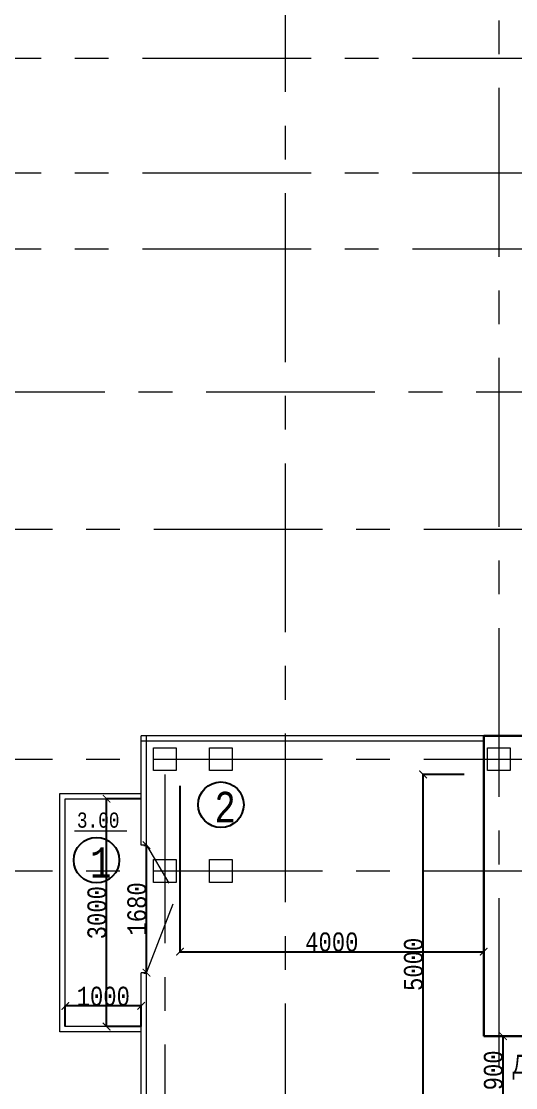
# Model space of a CAD drawing. Header units: millimetres. Extents: x -689206 to 4969298, y -1019800 to 703299.
# Drawn here: x 513378 to 519889, y -622646 to -608607 of the extents above; entities that cross this region are included whole.
import ezdxf

# ---------------------------------------------------------------- set-up
doc = ezdxf.new("R2010")
doc.units = ezdxf.units.MM
doc.linetypes.add('осеваяX2', pattern=[101.6, 63.5, -12.7, 12.7, -12.7])
for name, color, linetype, lineweight in [('б', 231, 'Continuous', 30), ('БАЛКОН', 7, 'Continuous', 20), ('ОКНА', 250, 'Continuous', 20), ('ПЕРЕГОРОДКИ', 252, 'Continuous', 9), ('РАЗМЕРЫ', 7, 'Continuous', 9), ('стены', 7, 'Continuous', 20)]:
    doc.layers.add(name, color=color, linetype=linetype, lineweight=lineweight)
doc.layers.add('четотам', color=7, linetype='Continuous')
doc.styles.add('Аннотативный', font='isocteur.ttf', dxfattribs={"width": 0.7, "height": 250})
doc.dimstyles.new('Аннотативный', dxfattribs={"dimscale": 0, "dimtxt": 250, "dimasz": 100, "dimexe": 1.25, "dimexo": 0.625, "dimtad": 1, "dimdec": 0, "dimtxsty": 'Аннотативный', "dimblk": 'ARCHTICK', "dimcen": 2.5, "dimadec": 0, "dimazin": 0, "dimtfac": 1, "dimtdec": 0, "dimtmove": 0, "dimatfit": 3, "dimfxl": 1, "dimarcsym": 0})

# ---------------------------------------------------------------- blocks, each defined once
blk = doc.blocks.new('_ArchTick')
at = {"color": 0, "linetype": 'ByBlock', "const_width": 0.15}
blk.add_lwpolyline([(-0.5, -0.5), (0.5, 0.5)], dxfattribs=at)
blk = doc.blocks.new('*D4161')
at = {"layer": 'Defpoints', "color": 0, "linetype": 'ByBlock', "lineweight": 9, "transparency": 16777216}
for p in [(514501, -618842), (514957, -618842), (514957, -621842)]:
    blk.add_point(p, dxfattribs=at)
at = {"layer": 'б', "color": 0, "linetype": 'ByBlock', "lineweight": -2, "transparency": 16777216}
for p, q in [((514956, -618842), (514500, -618842)), ((514501, -621842), (514501, -618842)), ((514956, -621842), (514500, -621842))]:
    blk.add_line(p, q, dxfattribs=at)
at = {"layer": 'б', "color": 0, "linetype": 'ByBlock', "lineweight": -2, "transparency": 16777216, "xscale": 100, "yscale": 100, "zscale": 100}
for p, rotation in [((514501, -618842), 90), ((514501, -621842), 270)]:
    blk.add_blockref('_ArchTick', p, dxfattribs=dict(at, rotation=rotation))
at = {"layer": 'б', "color": 0, "linetype": 'ByBlock', "lineweight": 5, "transparency": 16777216, "insert": (514375, -620342), "char_height": 250, "attachment_point": 5, "rotation": 90, "style": 'Аннотативный'}
blk.add_mtext('3000', dxfattribs=at)
blk = doc.blocks.new('*D4162')
at = {"layer": 'Defpoints', "color": 0, "linetype": 'ByBlock', "lineweight": 9, "transparency": 16777216}
for p in [(513957, -621569), (513957, -621842), (514957, -621842)]:
    blk.add_point(p, dxfattribs=at)
at = {"layer": 'б', "color": 0, "linetype": 'ByBlock', "lineweight": -2, "transparency": 16777216}
for p, q in [((513957, -621841), (513957, -621568)), ((514957, -621569), (513957, -621569)), ((514957, -621841), (514957, -621568))]:
    blk.add_line(p, q, dxfattribs=at)
at = {"layer": 'б', "color": 0, "linetype": 'ByBlock', "lineweight": -2, "transparency": 16777216, "xscale": 100, "yscale": 100, "zscale": 100, "rotation": 180}
blk.add_blockref('_ArchTick', (513957, -621569), dxfattribs=at)
at = {"layer": 'б', "color": 0, "linetype": 'ByBlock', "lineweight": -2, "transparency": 16777216, "xscale": 100, "yscale": 100, "zscale": 100}
blk.add_blockref('_ArchTick', (514957, -621569), dxfattribs=at)
at = {"layer": 'б', "color": 0, "linetype": 'ByBlock', "lineweight": 5, "transparency": 16777216, "insert": (514457, -621443), "char_height": 250, "attachment_point": 5, "style": 'Аннотативный'}
blk.add_mtext('1000', dxfattribs=at)
blk = doc.blocks.new('*D4175')
at = {"layer": 'Defpoints', "color": 0, "linetype": 'ByBlock', "lineweight": 9, "transparency": 16777216}
for p in [(518669, -618522), (519212, -618522), (519467, -623522)]:
    blk.add_point(p, dxfattribs=at)
at = {"layer": 'ПЕРЕГОРОДКИ', "color": 0, "linetype": 'ByBlock', "lineweight": -2, "transparency": 16777216}
for p, q in [((519211, -618522), (518668, -618522)), ((518669, -623522), (518669, -618522)), ((519466, -623522), (518668, -623522))]:
    blk.add_line(p, q, dxfattribs=at)
at = {"layer": 'ПЕРЕГОРОДКИ', "color": 0, "linetype": 'ByBlock', "lineweight": -2, "transparency": 16777216, "xscale": 100, "yscale": 100, "zscale": 100}
for p, rotation in [((518669, -618522), 90), ((518669, -623522), 270)]:
    blk.add_blockref('_ArchTick', p, dxfattribs=dict(at, rotation=rotation))
at = {"layer": 'ПЕРЕГОРОДКИ', "color": 0, "linetype": 'ByBlock', "lineweight": 13, "transparency": 16777216, "insert": (518544, -621022), "char_height": 250, "attachment_point": 5, "rotation": 90, "style": 'Аннотативный'}
blk.add_mtext('5000', dxfattribs=at)
blk = doc.blocks.new('*D4182')
at = {"layer": 'Defpoints', "color": 0, "linetype": 'ByBlock', "lineweight": 9, "transparency": 16777216}
for p in [(515467, -618670), (519467, -618814), (519467, -620855)]:
    blk.add_point(p, dxfattribs=at)
at = {"layer": 'РАЗМЕРЫ', "color": 0, "linetype": 'ByBlock', "lineweight": -2, "transparency": 16777216}
for p, q in [((515467, -618671), (515467, -620856)), ((519467, -618815), (519467, -620856)), ((515467, -620855), (519467, -620855))]:
    blk.add_line(p, q, dxfattribs=at)
at = {"layer": 'РАЗМЕРЫ', "color": 0, "linetype": 'ByBlock', "lineweight": -2, "transparency": 16777216, "xscale": 100, "yscale": 100, "zscale": 100, "rotation": 180}
blk.add_blockref('_ArchTick', (515467, -620855), dxfattribs=at)
at = {"layer": 'РАЗМЕРЫ', "color": 0, "linetype": 'ByBlock', "lineweight": -2, "transparency": 16777216, "xscale": 100, "yscale": 100, "zscale": 100}
blk.add_blockref('_ArchTick', (519467, -620855), dxfattribs=at)
at = {"layer": 'РАЗМЕРЫ', "color": 0, "linetype": 'ByBlock', "lineweight": 20, "transparency": 16777216, "insert": (517467, -620729), "char_height": 250, "attachment_point": 5, "style": 'Аннотативный'}
blk.add_mtext('4000', dxfattribs=at)
blk = doc.blocks.new('*D4053')
at = {"layer": 'Defpoints', "color": 0, "linetype": 'ByBlock', "lineweight": 9, "transparency": 16777216}
for p in [(519722, -621968), (519722, -621968), (519722, -622868)]:
    blk.add_point(p, dxfattribs=at)
at = {"layer": 'РАЗМЕРЫ', "color": 0, "linetype": 'ByBlock', "lineweight": -2, "transparency": 16777216}
for p, q in [((519722, -622868), (519722, -621968)), ((519723, -621968), (519723, -621968)), ((519723, -622868), (519723, -622868))]:
    blk.add_line(p, q, dxfattribs=at)
at = {"layer": 'РАЗМЕРЫ', "color": 0, "linetype": 'ByBlock', "lineweight": -2, "transparency": 16777216, "xscale": 100, "yscale": 100, "zscale": 100}
for p, rotation in [((519722, -621968), 90), ((519722, -622868), 270)]:
    blk.add_blockref('_ArchTick', p, dxfattribs=dict(at, rotation=rotation))
at = {"layer": 'РАЗМЕРЫ', "color": 0, "linetype": 'ByBlock', "lineweight": 5, "transparency": 16777216, "insert": (519596, -622418), "char_height": 250, "attachment_point": 5, "rotation": 90, "style": 'Аннотативный'}
blk.add_mtext('900', dxfattribs=at)
blk = doc.blocks.new('*D4196')
at = {"layer": 'Defpoints', "color": 0, "lineweight": 9, "ltscale": 35, "transparency": 16777216}
for p in [(514992, -619452), (515027, -619452), (514992, -621132)]:
    blk.add_point(p, dxfattribs=at)
at = {"layer": 'РАЗМЕРЫ', "color": 0, "lineweight": -2, "ltscale": 35, "transparency": 16777216}
for p, q in [((514993, -619452), (515028, -619452)), ((515027, -621132), (515027, -619452)), ((514993, -621132), (515028, -621132))]:
    blk.add_line(p, q, dxfattribs=at)
at = {"layer": 'РАЗМЕРЫ', "color": 0, "lineweight": -2, "ltscale": 35, "transparency": 16777216, "xscale": 100, "yscale": 100, "zscale": 100}
for p, rotation in [((515027, -619452), 90), ((515027, -621132), 270)]:
    blk.add_blockref('_ArchTick', p, dxfattribs=dict(at, rotation=rotation))
at = {"layer": 'РАЗМЕРЫ', "color": 0, "lineweight": 9, "ltscale": 35, "transparency": 16777216, "insert": (514901, -620292), "char_height": 250, "attachment_point": 5, "rotation": 90, "style": 'Аннотативный'}
blk.add_mtext('1680', dxfattribs=at)

msp = doc.modelspace()

# ---------------------------------------------------------------- linework, layer by layer
at = {"layer": 'б', "color": 18, "linetype": 'ByBlock', "lineweight": 9, "true_color": 0x000000}
msp.add_line((513887.1, -621912.1), (513887.1, -618772.1), dxfattribs=at)
at = {"layer": 'БАЛКОН', "lineweight": 9}
for p, q in [((513887.1, -618772.1), (514957.1, -618772.1)), ((513957.1, -621842.1), (513957.1, -618842.1)), ((513957.1, -618842.1), (514957.1, -618842.1)), ((514957.1, -621912.1), (513887.1, -621912.1)), ((514957.1, -621842.1), (513957.1, -621842.1))]:
    msp.add_line(p, q, dxfattribs=at)
at = {"layer": 'ОКНА', "color": 0}
for p, q in [((519467.1, -618012.3), (514957.1, -618012.3)), ((519467.1, -618082.3), (514957.1, -618082.3))]:
    msp.add_line(p, q, dxfattribs=at)
at = {"layer": 'ПЕРЕГОРОДКИ', "color": 18, "linetype": 'ByBlock', "lineweight": 9, "true_color": 0x000000}
for p, q in [((515028.3, -619451.5), (515318.4, -619953.9)), ((515028.3, -621131.5), (515376.7, -620225.3))]:
    msp.add_line(p, q, dxfattribs=at)
at = {"layer": 'РАЗМЕРЫ', "linetype": 'осеваяX2', "lineweight": 5, "ltscale": 35}
for p, q in [((516856.4, -655764.7), (516856.4, -605926.9)), ((519667.1, -605926.9), (519667.1, -655764.7)), ((504303.7, -609090.9), (571506.4, -609092)), ((571373.7, -613490.3), (504303.7, -613490.3)), ((515267.1, -618522.3), (515267.1, -655764.7))]:
    msp.add_line(p, q, dxfattribs=at)
at = {"layer": 'РАЗМЕРЫ', "lineweight": 9, "ltscale": 35}
for p, q in [((514957.1, -618842.1), (514957.1, -618012.3)), ((515027.1, -619451.5), (514957.1, -619451.5)), ((515027.1, -621131.5), (514957.1, -621131.5))]:
    msp.add_line(p, q, dxfattribs=at)
at = {"layer": 'РАЗМЕРЫ', "lineweight": 5}
for p, q in [((514957.1, -619451.5), (514957.1, -618012.3)), ((515027.1, -619451.5), (515027.1, -618012.3)), ((514957.1, -623522.3), (514957.1, -621131.5)), ((515027.1, -623522.3), (515027.1, -621131.5))]:
    msp.add_line(p, q, dxfattribs=at)
at = {"layer": 'РАЗМЕРЫ'}
msp.add_line((514080.1, -619265.7), (514769.4, -619265.7), dxfattribs=at)
at = {"layer": 'РАЗМЕРЫ', "linetype": 'ByBlock', "lineweight": 30}
msp.add_line((519977.1, -621968.3), (519467.1, -621968.3), dxfattribs=at)
at = {"layer": 'стены', "linetype": 'осеваяX2', "lineweight": 5, "ltscale": 35}
for p, q in [((504303.7, -610600.3), (571506.4, -610600.3)), ((504303.7, -611600.3), (571506.4, -611600.3)), ((504453.7, -615292.3), (571506.4, -615292.3)), ((504453.7, -618319.8), (571506.4, -618319.8)), ((504453.7, -619792.3), (571506.4, -619792.3))]:
    msp.add_line(p, q, dxfattribs=at)
at = {"layer": 'стены', "lineweight": 30}
for p, q in [((519467.1, -621968.3), (519467.1, -618012.3)), ((519467.1, -618012.3), (519977.1, -618012.3)), ((519467.1, -619765.1), (519467.1, -621968.3))]:
    msp.add_line(p, q, dxfattribs=at)
at = {"layer": 'стены'}
msp.add_line((519467.1, -619765.1), (519467.1, -620275.1), dxfattribs=at)
for points in [[(515117.1, -618169.8), (515417.1, -618169.8), (515417.1, -618469.8), (515117.1, -618469.8)], [(515856.4, -618169.8), (516156.4, -618169.8), (516156.4, -618469.8), (515856.4, -618469.8)], [(519517.1, -618169.8), (519817.1, -618169.8), (519817.1, -618469.8), (519517.1, -618469.8)], [(515117.1, -619642.3), (515417.1, -619642.3), (515417.1, -619942.3), (515117.1, -619942.3)], [(515856.4, -619642.3), (516156.4, -619642.3), (516156.4, -619942.3), (515856.4, -619942.3)]]:
    msp.add_lwpolyline(points, close=True, dxfattribs=at)
at = {"layer": 'четотам'}
for centre in [(516006.4, -618920.4), (514368.4, -619650.4)]:
    msp.add_circle(centre, 300, dxfattribs=at)

# ---------------------------------------------------------------- texts
at = {"layer": 'РАЗМЕРЫ', "lineweight": 20, "ltscale": 150, "attachment_point": 1, "style": 'Аннотативный'}
for s, insert, char_height, width in [('2', (515920.6, -618750.6), 401.1, 1460), ('1', (514282.6, -619480.6), 401.1, 1460), ('Д-1', (519848.4, -622212.8), 250, 922.913)]:
    msp.add_mtext(s, dxfattribs=dict(at, insert=insert, char_height=char_height, width=width))
at = {"layer": 'РАЗМЕРЫ', "insert": (514109.4, -619022.9), "char_height": 200, "width": 656.117, "attachment_point": 1, "style": 'Аннотативный'}
msp.add_mtext('3.00', dxfattribs=at)

# ---------------------------------------------------------------- dimensions: what is measured, and where the dimension line sits
at = {"layer": 'б', "color": 18, "linetype": 'ByBlock', "lineweight": 5, "true_color": 0x000000}
for p2, distance, picture, middle in [((514957.1, -618842.1), 456, '*D4161', (514375.4, -620342.1)), ((513957.1, -621842.1), -273, '*D4162', (514457.1, -621443.4))]:
    dim = msp.add_aligned_dim(p1=(514957.1, -621842.1), p2=p2, distance=distance, dimstyle='Аннотативный', dxfattribs=at)
    dim.commit()
    dim.dimension.update_dxf_attribs({"geometry": picture, "text_midpoint": middle})
at = {"layer": 'ПЕРЕГОРОДКИ', "color": 18, "linetype": 'ByBlock', "lineweight": 13, "true_color": 0x000000}
dim = msp.add_linear_dim(base=(518669.4, -618522.3), p1=(519467.1, -623522.3), p2=(519212.1, -618522.3), angle=90, dimstyle='Аннотативный', dxfattribs=at)
dim.commit()
dim.dimension.update_dxf_attribs({"geometry": '*D4175', "text_midpoint": (518543.7, -621022.3)})
at = {"layer": 'РАЗМЕРЫ', "linetype": 'ByBlock', "lineweight": 20}
dim = msp.add_linear_dim(base=(519467.1, -620854.8), p1=(515467.1, -618670.2), p2=(519467.1, -618814.2), dimstyle='Аннотативный', dxfattribs=at)
dim.commit()
dim.dimension.update_dxf_attribs({"geometry": '*D4182', "text_midpoint": (517467.1, -620729.2)})
at = {"layer": 'РАЗМЕРЫ', "lineweight": 9, "ltscale": 35}
dim = msp.add_linear_dim(base=(515027.1, -619451.5), p1=(514992.1, -621131.5), p2=(514992.1, -619451.5), angle=90, dimstyle='Аннотативный', dxfattribs=at)
dim.commit()
dim.dimension.update_dxf_attribs({"geometry": '*D4196', "text_midpoint": (514901.4, -620291.5)})
at = {"layer": 'РАЗМЕРЫ', "linetype": 'ByBlock', "lineweight": 5}
dim = msp.add_linear_dim(base=(519722.1, -621968.3), p1=(519722.1, -622868.3), p2=(519722.1, -621968.3), angle=90, dimstyle='Аннотативный', dxfattribs=at)
dim.commit()
dim.dimension.update_dxf_attribs({"geometry": '*D4053', "text_midpoint": (519596.4, -622418.3)})

doc.saveas('drawing.dxf')
